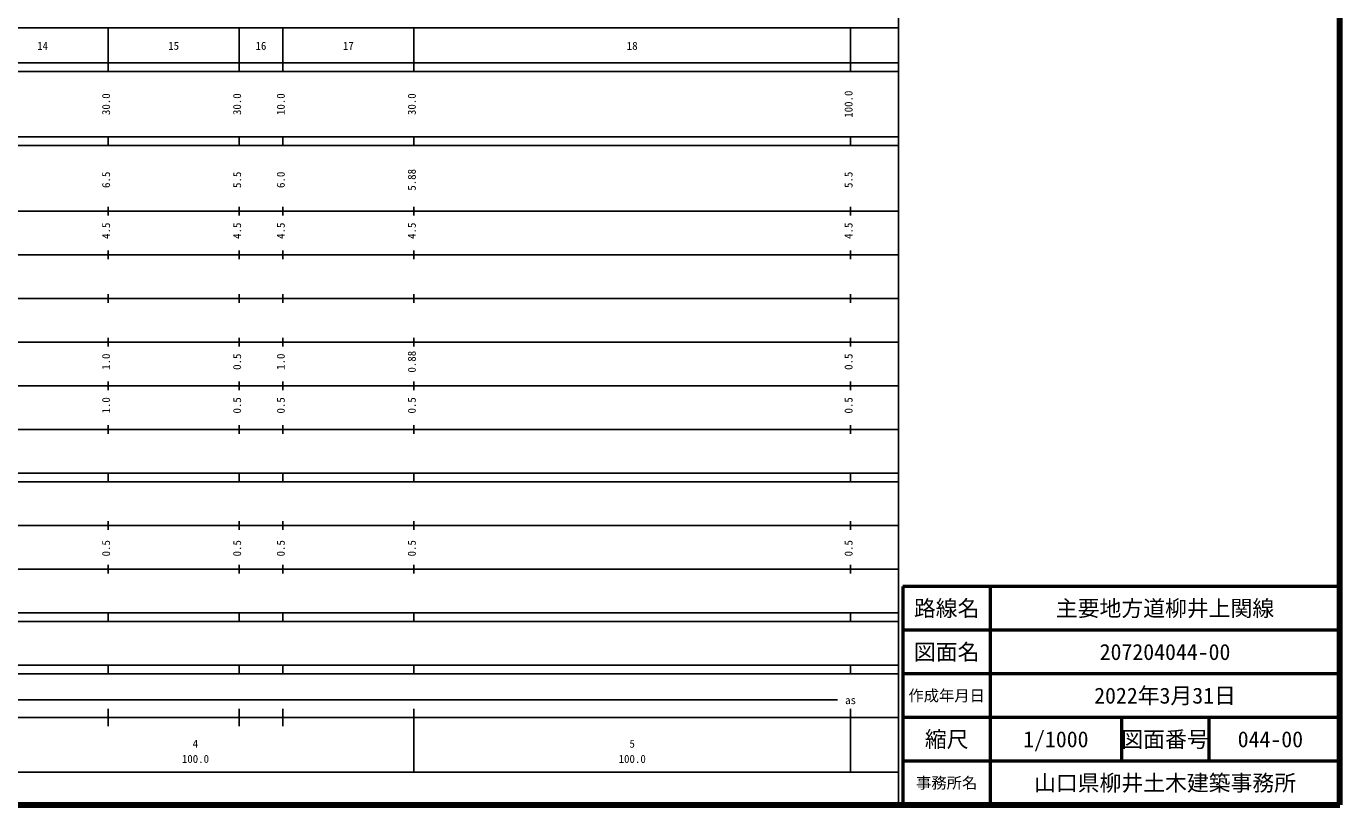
# Model space of a CAD drawing. Units: millimetres on the paper, enlarged 1000 times. Extents: x 40000 to 680000, y 20000 to 380000.
# Drawn here: x 379266 to 680000, y 20000 to 198357 of the extents above; entities that cross this region are included whole.
import ezdxf
from ezdxf.enums import TextEntityAlignment as Align

# ---------------------------------------------------------------- set-up
doc = ezdxf.new("R2010")
doc.units = ezdxf.units.MM
doc.header["$LTSCALE"] = 1000
for name, color, linetype, lineweight in [('M-TTL', 2, 'Continuous', 140), ('M-TTL-BAND', 7, 'Continuous', 25), ('M-TTL-FRAM', 2, 'Continuous', 50), ('M-TTL-LINE', 7, 'Continuous', 50)]:
    doc.layers.add(name, color=color, linetype=linetype, lineweight=lineweight)
doc.layers.add('M-TTL-TXT', color=7, linetype='Continuous')
doc.styles.add('ＭＳ ゴシック', font='')
doc.styles.get('ＭＳ ゴシック').set_extended_font_data('MS Gothic')

msp = doc.modelspace()

# ---------------------------------------------------------------- linework, layer by layer
at = {"layer": 'M-TTL'}
for p, q in [((680000, 20000), (680000, 380000)), ((40000, 20000), (680000, 20000))]:
    msp.add_line(p, q, dxfattribs=at)
at = {"layer": 'M-TTL-BAND'}
for p, q in [((579000, 20000), (579000, 370000)), ((68000, 198000), (579000, 198000)), ((398000, 188000), (398000, 198000)), ((428000, 188000), (428000, 198000)), ((438000, 188000), (438000, 198000)), ((468000, 188000), (468000, 198000)), ((568000, 188000), (568000, 198000)), ((40000, 190000), (579000, 190000)), ((40000, 188000), (579000, 188000)), ((40000, 173000), (579000, 173000)), ((398000, 171000), (398000, 173000)), ((428000, 171000), (428000, 173000)), ((438000, 171000), (438000, 173000)), ((468000, 171000), (468000, 173000)), ((568000, 171000), (568000, 173000)), ((40000, 171000), (579000, 171000)), ((398000, 155000), (398000, 157000)), ((428000, 155000), (428000, 157000)), ((438000, 155000), (438000, 157000)), ((468000, 155000), (468000, 157000)), ((568000, 155000), (568000, 157000)), ((40000, 156000), (579000, 156000)), ((46000, 146000), (579000, 146000)), ((398000, 145000), (398000, 147000)), ((428000, 145000), (428000, 147000)), ((438000, 145000), (438000, 147000)), ((468000, 145000), (468000, 147000)), ((568000, 145000), (568000, 147000)), ((52000, 136000), (579000, 136000)), ((398000, 135000), (398000, 137000)), ((428000, 135000), (428000, 137000)), ((438000, 135000), (438000, 137000)), ((468000, 135000), (468000, 137000)), ((568000, 135000), (568000, 137000)), ((398000, 125000), (398000, 127000)), ((428000, 125000), (428000, 127000)), ((438000, 125000), (438000, 127000)), ((468000, 125000), (468000, 127000)), ((568000, 125000), (568000, 127000)), ((46000, 126000), (579000, 126000)), ((52000, 116000), (579000, 116000)), ((398000, 115000), (398000, 117000)), ((428000, 115000), (428000, 117000)), ((438000, 115000), (438000, 117000)), ((468000, 115000), (468000, 117000)), ((568000, 115000), (568000, 117000)), ((46000, 106000), (579000, 106000)), ((398000, 105000), (398000, 107000)), ((428000, 105000), (428000, 107000)), ((438000, 105000), (438000, 107000)), ((468000, 105000), (468000, 107000)), ((568000, 105000), (568000, 107000)), ((40000, 96000), (579000, 96000)), ((40000, 94000), (579000, 94000)), ((398000, 94000), (398000, 96000)), ((428000, 94000), (428000, 96000)), ((438000, 94000), (438000, 96000)), ((468000, 94000), (468000, 96000)), ((568000, 94000), (568000, 96000)), ((398000, 83000), (398000, 85000)), ((428000, 83000), (428000, 85000)), ((438000, 83000), (438000, 85000)), ((468000, 83000), (468000, 85000)), ((568000, 83000), (568000, 85000)), ((49000, 84000), (579000, 84000)), ((40000, 74000), (579000, 74000)), ((398000, 73000), (398000, 75000)), ((428000, 73000), (428000, 75000)), ((438000, 73000), (438000, 75000)), ((468000, 73000), (468000, 75000)), ((568000, 73000), (568000, 75000)), ((40000, 64000), (579000, 64000)), ((398000, 62000), (398000, 64000)), ((428000, 62000), (428000, 64000)), ((438000, 62000), (438000, 64000)), ((468000, 62000), (468000, 64000)), ((568000, 62000), (568000, 64000)), ((40000, 62000), (579000, 62000)), ((40000, 52000), (579000, 52000)), ((398000, 50000), (398000, 52000)), ((428000, 50000), (428000, 52000)), ((438000, 50000), (438000, 52000)), ((468000, 50000), (468000, 52000)), ((568000, 50000), (568000, 52000)), ((40000, 50000), (579000, 50000)), ((71000, 44000), (565000, 44000)), ((40000, 40000), (579000, 40000)), ((398000, 38000), (398000, 42000)), ((428000, 38000), (428000, 42000)), ((438000, 38000), (438000, 42000)), ((468000, 27500), (468000, 42000)), ((568000, 27500), (568000, 42000)), ((68000, 27500), (579000, 27500))]:
    msp.add_line(p, q, dxfattribs=at)
at = {"layer": 'M-TTL-FRAM'}
for p, q in [((680000, 70000), (580000, 70000)), ((580000, 70000), (580000, 20000))]:
    msp.add_line(p, q, dxfattribs=at)
at = {"layer": 'M-TTL-LINE'}
for p, q in [((600000, 70000), (600000, 20000)), ((680000, 60000), (580000, 60000)), ((680000, 50000), (580000, 50000)), ((680000, 40000), (580000, 40000)), ((630000, 40000), (630000, 30000)), ((650000, 40000), (650000, 30000)), ((680000, 30000), (580000, 30000))]:
    msp.add_line(p, q, dxfattribs=at)

# ---------------------------------------------------------------- texts
at = {"layer": 'M-TTL-BAND', "style": 'ＭＳ ゴシック'}
for s, p in [('14', (383000, 192405)), ('15', (413000, 192405)), ('16', (433000, 192405)), ('17', (453000, 192405)), ('18', (518000, 192405)), ('as', (568000, 42500)), ('4', (418000, 32523)), ('5', (518000, 32523)), ('100.0', (418000, 29033)), ('100.0', (518000, 29033))]:
    msp.add_text(s, height=1833, dxfattribs=at).set_placement(p, align=Align.BOTTOM_CENTER)
for s, p in [('100.0', (569000, 180500)), ('30.0', (399000, 180500)), ('30.0', (429000, 180500)), ('10.0', (439000, 180500)), ('30.0', (469000, 180500)), ('5.88', (469000, 163174)), ('6.5', (399000, 163174)), ('5.5', (429000, 163174)), ('6.0', (439000, 163174)), ('5.5', (569000, 163174)), ('4.5', (399000, 151500)), ('4.5', (429000, 151500)), ('4.5', (439000, 151500)), ('4.5', (469000, 151500)), ('4.5', (569000, 151500)), ('0.88', (469000, 121500)), ('1.0', (399000, 121500)), ('0.5', (429000, 121500)), ('1.0', (439000, 121500)), ('0.5', (569000, 121500)), ('1.0', (399000, 111500)), ('0.5', (429000, 111500)), ('0.5', (439000, 111500)), ('0.5', (469000, 111500)), ('0.5', (569000, 111500)), ('0.5', (399000, 78764)), ('0.5', (429000, 78764)), ('0.5', (439000, 78764)), ('0.5', (469000, 78764)), ('0.5', (569000, 78764))]:
    msp.add_text(s, height=1833, rotation=90, dxfattribs=at).set_placement(p, align=Align.BOTTOM_CENTER)
at = {"layer": 'M-TTL-TXT', "style": 'ＭＳ ゴシック'}
for s, height, p in [('路線名', 3666, (590000, 65000)), ('路線名', 3666, (590000, 65000)), ('主要地方道柳井上関線', 3666, (640000, 65000)), ('図面名', 3666, (590000, 55000)), ('図面名', 3666, (590000, 55000)), ('207204044-00', 3666, (640000, 55000)), ('作成年月日', 2566, (590000, 45000)), ('作成年月日', 2566, (590000, 45000)), ('2022年3月31日', 3666, (640000, 45000)), ('縮尺', 3666, (590000, 35000)), ('縮尺', 3666, (590000, 35000)), ('1/1000', 3666, (615000, 35000)), ('図面番号', 3666, (640000, 35000)), ('図面番号', 3666, (640000, 35000)), ('044-00', 3666, (664125, 35000)), ('山口県柳井土木建築事務所', 3666, (640000, 25000)), ('事務所名', 2566, (590000, 25000)), ('事務所名', 2566, (590000, 25000))]:
    msp.add_text(s, height=height, dxfattribs=at).set_placement(p, align=Align.MIDDLE_CENTER)

doc.saveas('drawing.dxf')
